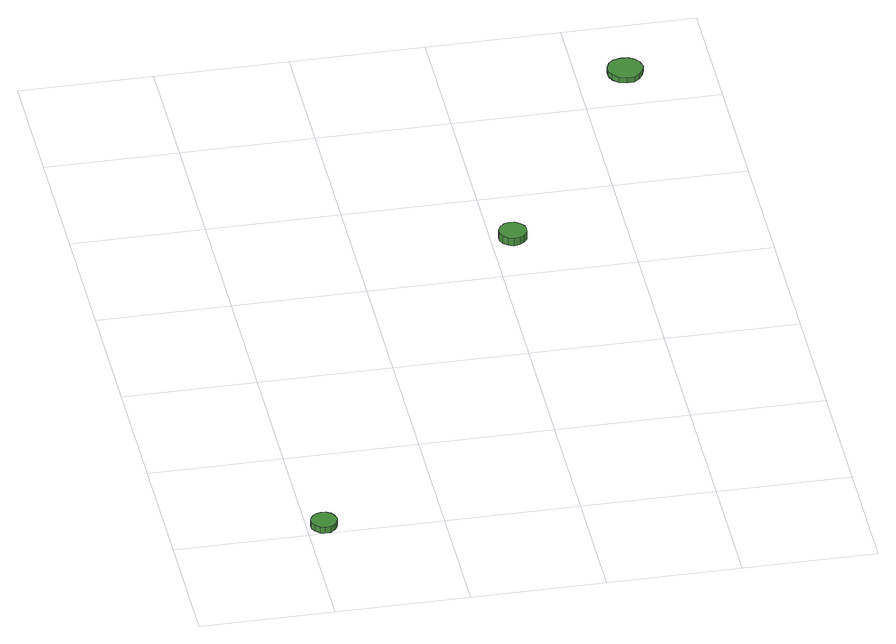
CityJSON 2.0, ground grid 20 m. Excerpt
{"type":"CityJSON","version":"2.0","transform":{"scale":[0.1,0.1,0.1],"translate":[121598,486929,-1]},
"CityObjects":{
"tree1":{"type":"SolitaryVegetationObject","attributes":{"function":"something"},"geometry":[{"type":"MultiSurface","lod":"1","boundaries":[[[0,1,2,3,4,5,6,7,8,9,10,11,12,13,14]],[[15,16,17,18,19,20,21,22,23,24,25,26,27,28,29]],[[0,29,28,1]],[[1,28,27,2]],[[2,27,26,3]],[[3,26,25,4]],[[4,25,24,5]],[[5,24,23,6]],[[6,23,22,7]],[[7,22,21,8]],[[8,21,20,9]],[[9,20,19,10]],[[10,19,18,11]],[[11,18,17,12]],[[12,17,16,13]],[[13,16,15,14]],[[14,15,29,0]]]}]},
"tree2":{"type":"SolitaryVegetationObject","attributes":{"function":"something"},"geometry":[{"type":"MultiSurface","lod":"1","boundaries":[[[30,31,32,33,34,35,36,37,38,39,40,41,42,43,44]],[[45,46,47,48,49,50,51,52,53,54,55,56,57,58,59]],[[30,59,58,31]],[[31,58,57,32]],[[32,57,56,33]],[[33,56,55,34]],[[34,55,54,35]],[[35,54,53,36]],[[36,53,52,37]],[[37,52,51,38]],[[38,51,50,39]],[[39,50,49,40]],[[40,49,48,41]],[[41,48,47,42]],[[42,47,46,43]],[[43,46,45,44]],[[44,45,59,30]]]}]},
"tree3":{"type":"SolitaryVegetationObject","attributes":{"function":"something"},"geometry":[{"type":"MultiSurface","lod":"1","boundaries":[[[60,61,62,63,64,65,66,67,68,69,70,71,72,73,74]],[[75,76,77,78,79,80,81,82,83,84,85,86,87,88,89]],[[60,89,88,61]],[[61,88,87,62]],[[62,87,86,63]],[[63,86,85,64]],[[64,85,84,65]],[[65,84,83,66]],[[66,83,82,67]],[[67,82,81,68]],[[68,81,80,69]],[[69,80,79,70]],[[70,79,78,71]],[[71,78,77,72]],[[72,77,76,73]],[[73,76,75,74]],[[74,75,89,60]]]}]}
},
"vertices":[
[45,21,16],[43,29,16],[39,36,16],[32,40,16],[23,41,16],[16,38,16],[10,33,16],[6,25,16],[6,17,16],[10,10,16],[16,4,16],[23,2,16],[32,2,16],[39,7,16],[43,13,16],[43,13,6],[39,7,6],[32,2,6],[23,2,6],[16,4,6],[10,10,6],[6,17,6],[6,25,6],[10,33,6],[16,38,6],[23,41,6],[32,40,6],[39,36,6],[43,29,6],[45,21,6],
[453,696,19],[452,704,19],[446,711,19],[439,716,19],[430,717,19],[422,714,19],[416,708,19],[412,700,19],[412,692,19],[416,684,19],[422,678,19],[430,675,19],[439,676,19],[446,680,19],[452,687,19],[452,687,6],[446,680,6],[439,676,6],[430,675,6],[422,678,6],[416,684,6],[412,692,6],[412,700,6],[416,708,6],[422,714,6],[430,717,6],[439,716,6],[446,711,6],[452,704,6],[453,696,6],
[698,1079,16],[695,1090,16],[689,1099,16],[680,1104,16],[669,1105,16],[658,1102,16],[650,1095,16],[646,1085,16],[646,1074,16],[650,1064,16],[658,1057,16],[669,1053,16],[680,1054,16],[689,1060,16],[695,1069,16],[695,1069,7],[689,1060,7],[680,1054,7],[669,1053,7],[658,1057,7],[650,1064,7],[646,1074,7],[646,1085,7],[650,1095,7],[658,1102,7],[669,1105,7],[680,1104,7],[689,1099,7],[695,1090,7],[698,1079,7]
]}
